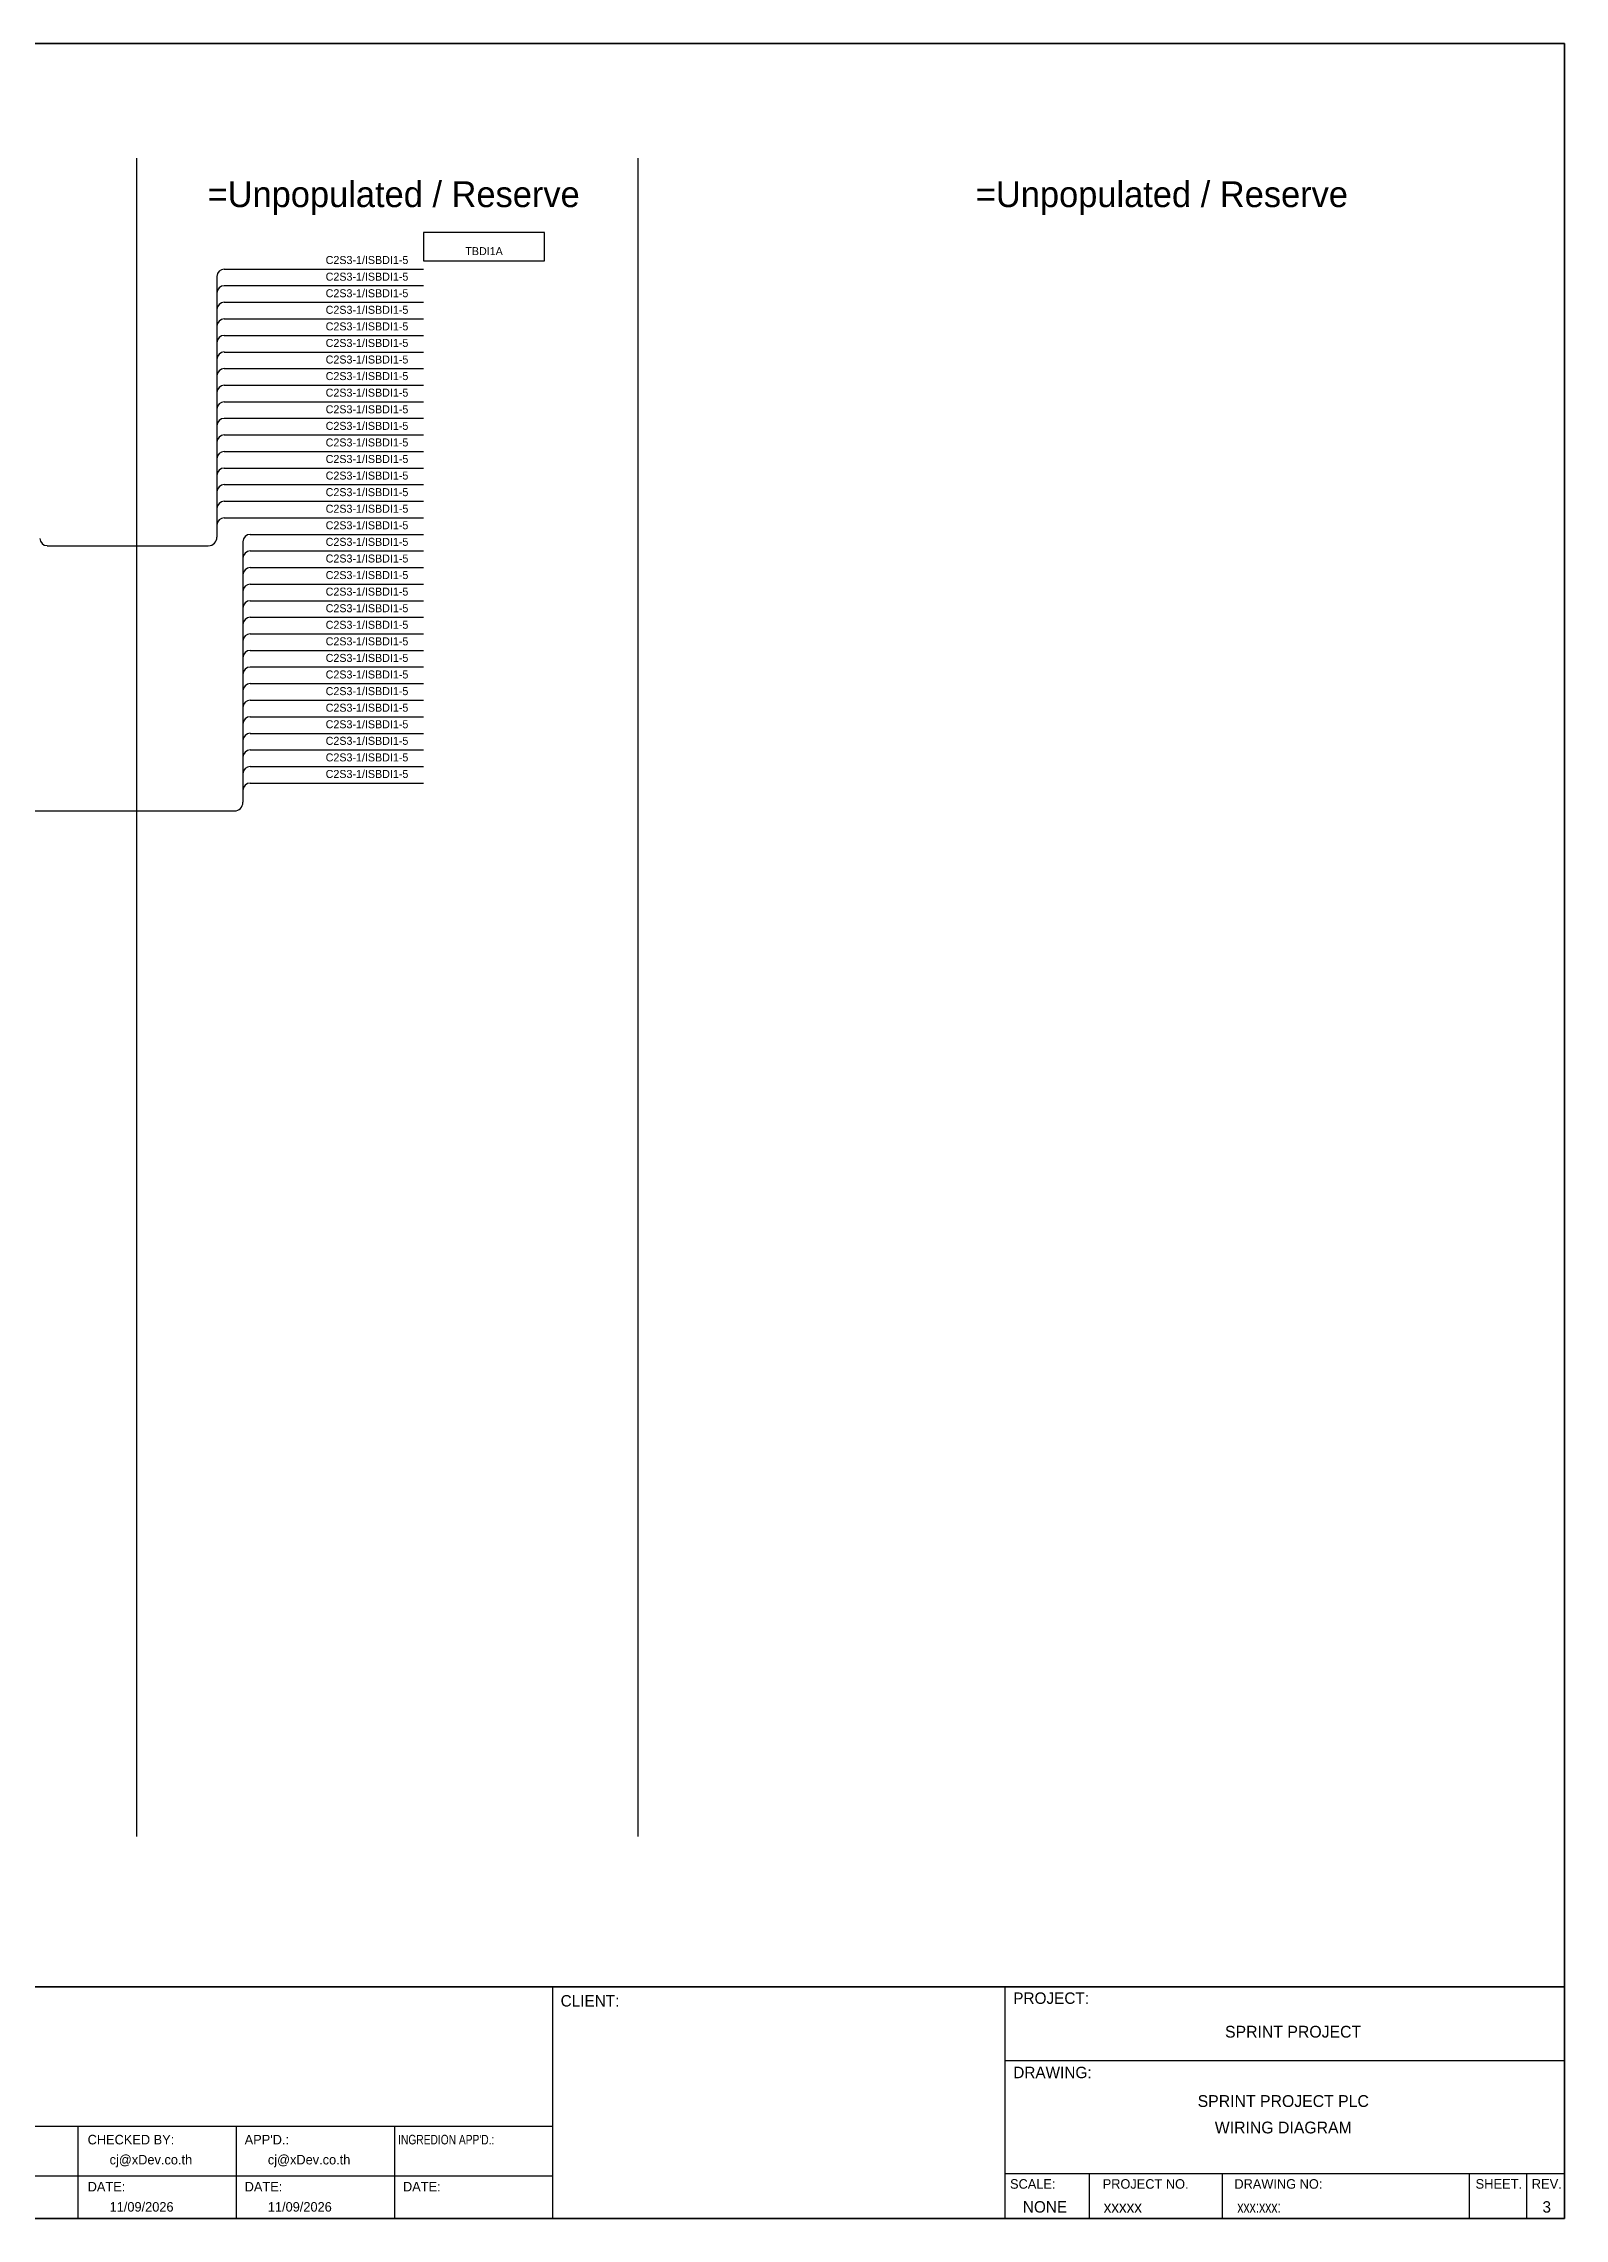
# Model space of a CAD drawing. Header units: metres. Extents: x 0 to 20667, y -39055 to 2704.
# Drawn here: x 10389 to 12280, y -27038 to -24334 of the extents above; entities that cross this region are included whole.
import ezdxf
from ezdxf.enums import TextEntityAlignment as Align

# ---------------------------------------------------------------- set-up
doc = ezdxf.new("R2010")
doc.units = ezdxf.units.M

msp = doc.modelspace()

# ---------------------------------------------------------------- linework, layer by layer
at = {"color": 4}
for p, q in [((11688.9, -26981.8), (11688.9, -27037.9)), ((11854.2, -26981.8), (11854.2, -27037.9))]:
    msp.add_line(p, q, dxfattribs=at)
at = {"color": 4, "ltscale": 0.5}
for p, q in [((12161.3, -26981.8), (12161.3, -27037.9)), ((12161.3, -26981.8), (12161.3, -27037.9)), ((12232.5, -26981.8), (12232.5, -27037.9)), ((12232.5, -26981.8), (12232.5, -27037.9))]:
    msp.add_line(p, q, dxfattribs=at)
at = {"color": 4, "ltscale": 25.4}
msp.add_lwpolyline([(10861.5, -24603.9), (11011.8, -24603.9), (11011.8, -24568.7), (10861.5, -24568.7)], close=True, dxfattribs=at)
at = {"layer": 'GT_1', "color": 4}
for p, q in [((11022.4, -27037.9), (11022.4, -26749.8)), ((11584.7, -27037.9), (11584.7, -26749.8)), ((11584.7, -27037.9), (11584.7, -26749.8)), ((11584.7, -27037.9), (11584.7, -26749.8)), ((11022.4, -26923.6), (10235.4, -26923.6)), ((10432.2, -27037.9), (10432.2, -26923.6)), ((10628.9, -27037.9), (10628.9, -26923.6)), ((10825.7, -27037.9), (10825.7, -26923.6)), ((11022.4, -26985.1), (10235.4, -26985.1)), ((11584.7, -26981.8), (12279.9, -26981.8))]:
    msp.add_line(p, q, dxfattribs=at)
at = {"layer": 'HELPPOINT', "color": 4, "lineweight": 35}
for p, q in [((8386.6, -24333.7), (12279.9, -24333.7)), ((8386.6, -24333.7), (12279.9, -24333.7)), ((12279.9, -24333.7), (12279.9, -27037.9)), ((12279.9, -24333.7), (12279.9, -27037.9)), ((12279.9, -27037.9), (8386.6, -27037.9)), ((12279.9, -27037.9), (8386.6, -27037.9))]:
    msp.add_line(p, q, dxfattribs=at)
at = {"layer": 'HELPPOINT', "color": 4}
for p, q in [((11584.7, -26841.3), (12279.9, -26841.3)), ((11584.7, -26841.3), (12279.9, -26841.3)), ((11584.7, -26981.8), (12279.9, -26981.8))]:
    msp.add_line(p, q, dxfattribs=at)
at = {"layer": 'IE-WIRE', "color": 4, "ltscale": 25.4}
for p, q in [((10604.6, -24623.4), (10604.6, -24947.3)), ((10613.8, -24614.2), (10861.5, -24614.2)), ((10613.8, -24614.2), (10861.5, -24614.2)), ((10613.8, -24634.8), (10861.5, -24634.8)), ((10613.8, -24634.8), (10861.5, -24634.8)), ((10613.8, -24655.5), (10861.5, -24655.5)), ((10613.8, -24655.5), (10861.5, -24655.5)), ((10613.8, -24676.1), (10861.5, -24676.1)), ((10613.8, -24676.1), (10861.5, -24676.1)), ((10613.8, -24696.7), (10861.5, -24696.7)), ((10613.8, -24696.7), (10861.5, -24696.7)), ((10613.8, -24717.3), (10861.5, -24717.3)), ((10613.8, -24717.3), (10861.5, -24717.3)), ((10613.8, -24737.9), (10861.5, -24737.9)), ((10613.8, -24737.9), (10861.5, -24737.9)), ((10613.8, -24758.5), (10861.5, -24758.5)), ((10613.8, -24758.5), (10861.5, -24758.5)), ((10613.8, -24779.1), (10861.5, -24779.1)), ((10613.8, -24779.1), (10861.5, -24779.1)), ((10613.8, -24799.7), (10861.5, -24799.7)), ((10613.8, -24799.7), (10861.5, -24799.7)), ((10613.8, -24820.4), (10861.5, -24820.4)), ((10613.8, -24820.4), (10861.5, -24820.4)), ((10613.8, -24841), (10861.5, -24841)), ((10613.8, -24841), (10861.5, -24841)), ((10613.8, -24861.6), (10861.5, -24861.6)), ((10613.8, -24861.6), (10861.5, -24861.6)), ((10613.8, -24882.2), (10861.5, -24882.2)), ((10613.8, -24882.2), (10861.5, -24882.2)), ((10613.8, -24902.8), (10861.5, -24902.8)), ((10613.8, -24902.8), (10861.5, -24902.8)), ((10613.8, -24923.4), (10861.5, -24923.4)), ((10613.8, -24923.4), (10861.5, -24923.4)), ((10637, -24953.2), (10637, -25277.1)), ((10646.1, -24944), (10861.5, -24944)), ((10646.1, -24944), (10861.5, -24944)), ((10646.1, -24964.6), (10861.5, -24964.6)), ((10646.1, -24964.6), (10861.5, -24964.6)), ((10646.1, -24985.2), (10861.5, -24985.2)), ((10646.1, -24985.2), (10861.5, -24985.2)), ((10646.1, -25005.9), (10861.5, -25005.9)), ((10646.1, -25005.9), (10861.5, -25005.9)), ((10646.1, -25026.5), (10861.5, -25026.5)), ((10646.1, -25026.5), (10861.5, -25026.5)), ((10646.1, -25047.1), (10861.5, -25047.1)), ((10646.1, -25047.1), (10861.5, -25047.1)), ((10646.1, -25067.7), (10861.5, -25067.7)), ((10646.1, -25067.7), (10861.5, -25067.7)), ((10646.1, -25088.3), (10861.5, -25088.3)), ((10646.1, -25088.3), (10861.5, -25088.3)), ((10646.1, -25108.9), (10861.5, -25108.9)), ((10646.1, -25108.9), (10861.5, -25108.9)), ((10646.1, -25129.5), (10861.5, -25129.5)), ((10646.1, -25129.5), (10861.5, -25129.5)), ((10646.1, -25150.1), (10861.5, -25150.1)), ((10646.1, -25150.1), (10861.5, -25150.1)), ((10646.1, -25170.8), (10861.5, -25170.8)), ((10646.1, -25170.8), (10861.5, -25170.8)), ((10646.1, -25191.4), (10861.5, -25191.4)), ((10646.1, -25191.4), (10861.5, -25191.4)), ((10646.1, -25212), (10861.5, -25212)), ((10646.1, -25212), (10861.5, -25212)), ((10646.1, -25232.6), (10861.5, -25232.6)), ((10646.1, -25232.6), (10861.5, -25232.6)), ((10646.1, -25253.2), (10861.5, -25253.2)), ((10646.1, -25253.2), (10861.5, -25253.2))]:
    msp.add_line(p, q, dxfattribs=at)
at = {"layer": 'IE-WIRE', "color": 4}
for p, q in [((10393.5, -24958.1), (10593.9, -24958.1)), ((10360.4, -25287.9), (10626.2, -25287.9))]:
    msp.add_line(p, q, dxfattribs=at)
at = {"layer": 'IE-WIRE', "color": 4, "ltscale": 25.4}
for centre, radius, start, end in [((10613.8, -24623.4), 9.14, 90, 180), ((10613.8, -24644), 9.14, 90, 180), ((10613.8, -24664.6), 9.14, 90, 180), ((10613.8, -24685.2), 9.14, 90, 180), ((10613.8, -24705.8), 9.14, 90, 180), ((10613.8, -24726.4), 9.14, 90, 180), ((10613.8, -24747), 9.14, 90, 180), ((10613.8, -24767.7), 9.14, 90, 180), ((10613.8, -24788.3), 9.14, 90, 180), ((10613.8, -24808.9), 9.14, 90, 180), ((10613.8, -24829.5), 9.14, 90, 180), ((10613.8, -24850.1), 9.14, 90, 180), ((10613.8, -24870.7), 9.14, 90, 180), ((10613.8, -24891.3), 9.14, 90, 180), ((10613.8, -24911.9), 9.14, 90, 180), ((10613.8, -24932.6), 9.14, 90, 180), ((10593.9, -24947.3), 10.8, 270, 0), ((10646.1, -24953.2), 9.14, 90, 180), ((10646.1, -24973.8), 9.14, 90, 180), ((10646.1, -24994.4), 9.14, 90, 180), ((10646.1, -25015), 9.14, 90, 180), ((10646.1, -25035.6), 9.14, 90, 180), ((10646.1, -25056.2), 9.14, 90, 180), ((10646.1, -25076.8), 9.14, 90, 180), ((10646.1, -25097.4), 9.14, 90, 180), ((10646.1, -25118.1), 9.14, 90, 180), ((10646.1, -25138.7), 9.14, 90, 180), ((10646.1, -25159.3), 9.14, 90, 180), ((10646.1, -25179.9), 9.14, 90, 180), ((10646.1, -25200.5), 9.14, 90, 180), ((10646.1, -25221.1), 9.14, 90, 180), ((10646.1, -25241.7), 9.14, 90, 180), ((10646.1, -25262.3), 9.14, 90, 180), ((10626.2, -25277.1), 10.8, 270, 0)]:
    msp.add_arc(centre, radius, start, end, dxfattribs=at)
at = {"layer": 'IE-WIRE', "color": 4}
msp.add_arc((10393.5, -24949.1), 8.96, 180, 270, dxfattribs=at)
at = {"layer": 'MEMBER', "color": 4, "lineweight": 35}
msp.add_line((8386.6, -26749.8), (12279.9, -26749.8), dxfattribs=at)
msp.add_line((8386.6, -26749.8), (12279.9, -26749.8), dxfattribs=at)
at = {"layer": 'MEMBER', "color": 4}
for p, q in [((11584.7, -26841.3), (12279.9, -26841.3)), ((11584.7, -26841.3), (12279.9, -26841.3)), ((11584.7, -26981.8), (12279.9, -26981.8)), ((11584.7, -26981.8), (12279.9, -26981.8))]:
    msp.add_line(p, q, dxfattribs=at)
at = {"layer": 'x01001-FrameArea'}
for p, q in [((10504.8, -24476.4), (10504.8, -26562.9)), ((11127.9, -24476.4), (11127.9, -26562.9))]:
    msp.add_line(p, q, dxfattribs=at)

# ---------------------------------------------------------------- texts
at = {"color": 2}
for p in [(10824.3, -24521.1), (11779.4, -24521.1)]:
    msp.add_text('=Unpopulated / Reserve', height=32, dxfattribs=at).set_placement(p, align=Align.MIDDLE_CENTER)
at = {"color": 4}
for p in [(10739.8, -24607.9), (10739.8, -24628.6), (10739.8, -24649.2), (10739.8, -24669.8), (10739.8, -24690.4), (10739.8, -24711), (10739.8, -24731.6), (10739.8, -24752.2), (10739.8, -24772.8), (10739.8, -24793.5), (10739.8, -24814.1), (10739.8, -24834.7), (10739.8, -24855.3), (10739.8, -24875.9), (10739.8, -24896.5), (10739.8, -24917.1), (10739.8, -24937.7), (10739.8, -24958.3), (10739.8, -24979), (10739.8, -24999.6), (10739.8, -25020.2), (10739.8, -25040.8), (10739.8, -25061.4), (10739.8, -25082), (10739.8, -25102.6), (10739.8, -25123.2), (10739.8, -25143.9), (10739.8, -25164.5), (10739.8, -25185.1), (10739.8, -25205.7), (10739.8, -25226.3), (10739.8, -25246.9)]:
    msp.add_text('C2S3-1/ISBDI1-5', height=9.949, dxfattribs=at).set_placement(p)
msp.add_text('TBDI1A', height=9.95, dxfattribs=at).set_placement((10936.7, -24591.9), align=Align.MIDDLE_CENTER)
at = {"color": 4, "ltscale": 100}
for s, p in [('SPRINT PROJECT', (11942.5, -26805.7)), ('SPRINT PROJECT PLC', (11930.3, -26891.9)), ('WIRING DIAGRAM', (11930.3, -26924.8))]:
    msp.add_text(s, height=14.693, dxfattribs=at).set_placement(p, align=Align.MIDDLE_CENTER)
at = {"layer": 'GT_1', "color": 4}
for s, p in [('CLIENT:', (11031.9, -26774.4)), ('PROJECT:', (11594.6, -26771.1)), ('DRAWING:', (11594.6, -26863.5))]:
    msp.add_text(s, height=14.25, dxfattribs=at).set_placement(p)
at = {"layer": 'MEMBER', "color": 4, "ltscale": 0.8}
for s, height, p in [('CHECKED BY:', 11.875, (10443.9, -26945.8)), ("APP'D.:", 11.88, (10639.1, -26945.8)), ('cj@xDev.co.th', 11.875, (10471.2, -26970.7)), ('cj@xDev.co.th', 11.875, (10667.9, -26970.7)), ('DATE:', 11.88, (10443.9, -27004.3)), ('DATE:', 11.88, (10639.1, -27004.3)), ('DATE:', 11.88, (10835.9, -27004.3)), ('SCALE:', 11.88, (11590.6, -27000.9)), ('PROJECT NO.', 11.875, (11705.8, -27000.9)), ('DRAWING NO:', 11.875, (11869.5, -27000.9)), ('SHEET.', 12, (12169.3, -27000.9)), ('REV.', 12, (12239.2, -27000.9)), ('11/09/2026', 11.88, (10471.2, -27029.4)), ('11/09/2026', 11.88, (10667.9, -27029.4)), ('NONE', 14.23, (11606.6, -27030.6)), ('xxxxx', 14.23, (11707, -27030.6))]:
    msp.add_text(s, height=height, dxfattribs=at).set_placement(p)
at = {"layer": 'MEMBER', "color": 4, "ltscale": 0.8, "width": 0.8}
for s, height, p in [("INGREDION APP'D.:", 11.875, (10829.9, -26945.8)), ('xxx:xxx:', 14.23, (11873.2, -27030.6))]:
    msp.add_text(s, height=height, dxfattribs=at).set_placement(p)
at = {"layer": 'MEMBER', "color": 4, "ltscale": 0.8}
msp.add_text('3', height=14.2, dxfattribs=at).set_placement((12257.8, -27030.6), align=Align.CENTER)

doc.saveas('drawing.dxf')
